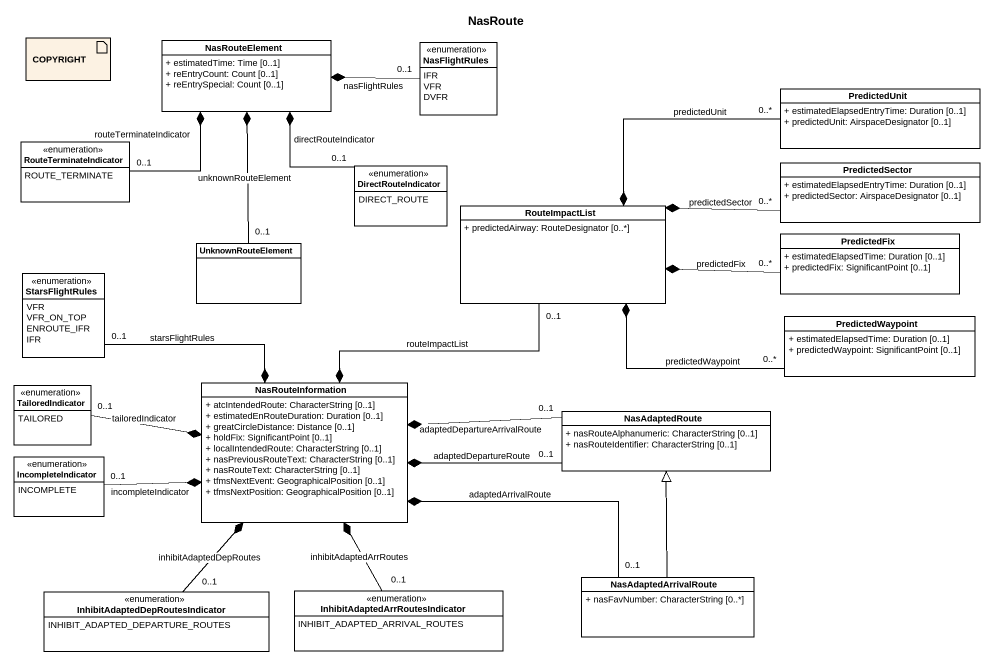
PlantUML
@startuml
title NasRoute
allowmixing
hide circle
hide empty members
skinparam classAttributeIconSize 0
artifact COPYRIGHT #FCF2E3
class NasRouteElement {
  + estimatedTime: Time [0..1]
  + reEntryCount: Count [0..1]
  + reEntrySpecial: Count [0..1]
}
enum NasFlightRules {
  IFR
  VFR
  DVFR
}
class PredictedUnit {
  + estimatedElapsedEntryTime: Duration [0..1]
  + predictedUnit: AirspaceDesignator [0..1]
}
enum RouteTerminateIndicator {
  ROUTE_TERMINATE
}
enum DirectRouteIndicator {
  DIRECT_ROUTE
}
class PredictedSector {
  + estimatedElapsedEntryTime: Duration [0..1]
  + predictedSector: AirspaceDesignator [0..1]
}
class RouteImpactList {
  + predictedAirway: RouteDesignator [0..*]
}
class PredictedFix {
  + estimatedElapsedTime: Duration [0..1]
  + predictedFix: SignificantPoint [0..1]
}
enum StarsFlightRules {
  VFR
  VFR_ON_TOP
  ENROUTE_IFR
  IFR
}
class UnknownRouteElement
class PredictedWaypoint {
  + estimatedElapsedTime: Duration [0..1]
  + predictedWaypoint: SignificantPoint [0..1]
}
enum TailoredIndicator {
  TAILORED
}
class NasRouteInformation {
  + atcIntendedRoute: CharacterString [0..1]
  + estimatedEnRouteDuration: Duration [0..1]
  + greatCircleDistance: Distance [0..1]
  + holdFix: SignificantPoint [0..1]
  + localIntendedRoute: CharacterString [0..1]
  + nasPreviousRouteText: CharacterString [0..1]
  + nasRouteText: CharacterString [0..1]
  + tfmsNextEvent: GeographicalPosition [0..1]
  + tfmsNextPosition: GeographicalPosition [0..1]
}
class NasAdaptedRoute {
  + nasRouteAlphanumeric: CharacterString [0..1]
  + nasRouteIdentifier: CharacterString [0..1]
}
enum IncompleteIndicator {
  INCOMPLETE
}
class NasAdaptedArrivalRoute {
  + nasFavNumber: CharacterString [0..*]
}
enum "InhibitAdaptedDepRoutesIndicator" as InhibitAdaptedDepRoutesIndic {
  INHIBIT_ADAPTED_DEPARTURE_ROUTES
}
enum "InhibitAdaptedArrRoutesIndicator" as InhibitAdaptedArrRoutesIndic {
  INHIBIT_ADAPTED_ARRIVAL_ROUTES
}
NasRouteElement *-right- "0..1" NasFlightRules : nasFlightRules
NasRouteElement *-left- "0..1" RouteTerminateIndicator : routeTerminateIndicator
NasRouteElement *-- "0..1" DirectRouteIndicator : directRouteIndicator
NasRouteElement *-- "0..1" UnknownRouteElement : unknownRouteElement
RouteImpactList *-right- "0..*" PredictedUnit : predictedUnit
RouteImpactList *-right- "0..*" PredictedSector : predictedSector
RouteImpactList *-right- "0..*" PredictedFix : predictedFix
RouteImpactList *-right- "0..*" PredictedWaypoint : predictedWaypoint
NasRouteInformation *-up- "0..1" RouteImpactList : routeImpactList
NasRouteInformation *-left- "0..1" StarsFlightRules : starsFlightRules
NasRouteInformation *-left- "0..1" TailoredIndicator : tailoredIndicator
NasRouteInformation *-right- "0..1" NasAdaptedRoute : adaptedDepartureArrivalRoute
NasRouteInformation *-right- "0..1" NasAdaptedRoute : adaptedDepartureRoute
NasRouteInformation *-left- "0..1" IncompleteIndicator : incompleteIndicator
NasRouteInformation *-right- "0..1" NasAdaptedArrivalRoute : adaptedArrivalRoute
NasRouteInformation *-- "0..1" InhibitAdaptedDepRoutesIndic : inhibitAdaptedDepRoutes
NasRouteInformation *-- "0..1" InhibitAdaptedArrRoutesIndic : inhibitAdaptedArrRoutes
NasAdaptedArrivalRoute -up-|> NasAdaptedRoute
@enduml
